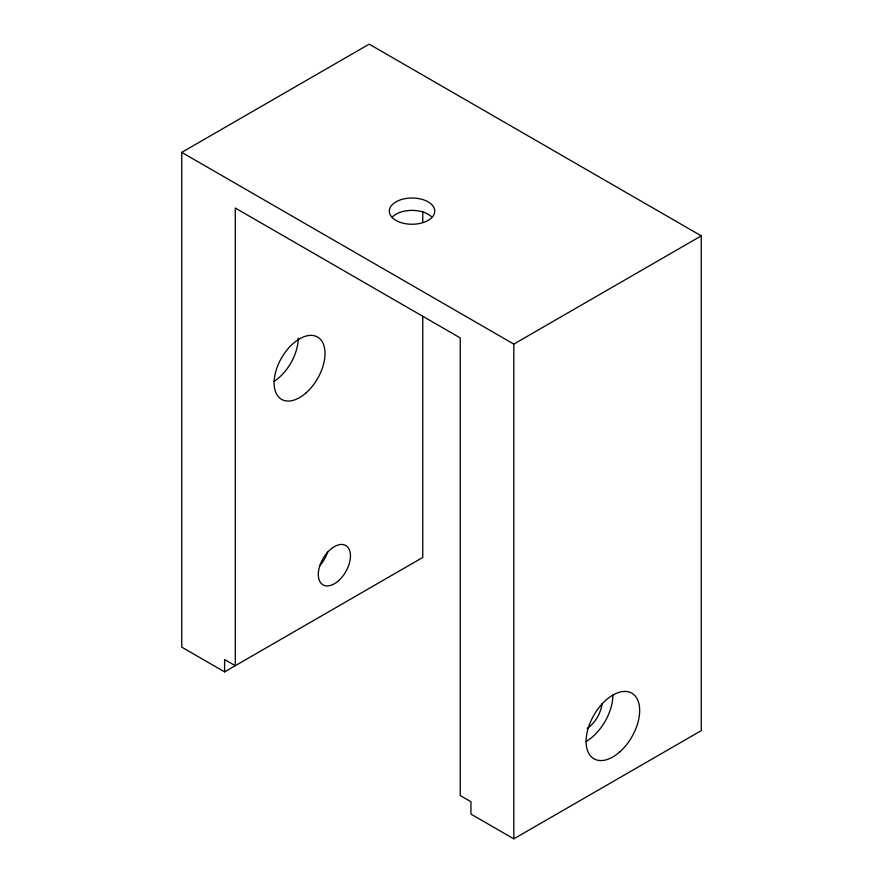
<?xml version="1.0" encoding="UTF-8"?>
<svg xmlns="http://www.w3.org/2000/svg" width="883" height="883" viewBox="0 0 883 883"><rect width="100%" height="100%" fill="white"/><g stroke="black" fill="none" stroke-linecap="round" stroke-linejoin="round"><path stroke-width="1.32" d="M181.743 152.373L369.193 44.15L701.257 235.86L701.257 730.627L513.807 838.85L470.959 814.115L470.959 801.742L460.242 795.561L460.242 337.913L235.297 208.035L235.297 665.683L224.591 659.502L224.591 671.875L181.743 647.14L181.743 152.373L513.807 344.094L701.257 235.86M224.591 671.875L422.758 557.46L422.758 316.224M513.807 344.094L513.807 838.85M422.758 211.467L422.758 222.494M298.233 338.068A35.982 20.773 -60 0 1 273.896 381.467M327.637 551.897A22.726 13.124 -60 0 1 319.491 565.992M612.89 695.064A37.87 21.865 -60 0 1 586.113 741.444M602.04 703.751A22.726 13.124 -60 0 1 587.151 728.431M392.361 216.942A22.726 13.124 0 0 1 431.721 216.942M306.158 392.792A35.982 20.773 -60 0 0 317.56 337.052A35.982 20.773 -60 0 0 274.999 374.8A35.982 20.773 -60 0 0 306.158 392.792M400.683 222.494A22.726 13.124 0 0 0 434.767 211.125A22.726 13.124 0 0 0 400.683 199.768A22.726 13.124 0 0 0 400.683 222.494M619.822 751.852A37.87 21.865 -60 0 0 631.82 693.188A37.87 21.865 -60 0 0 587.018 732.912A37.87 21.865 -60 0 0 619.822 751.852M338.542 580.716A22.726 13.124 -60 0 0 345.739 545.506A22.726 13.124 -60 0 0 318.862 569.347A22.726 13.124 -60 0 0 338.542 580.716"/></g></svg>
